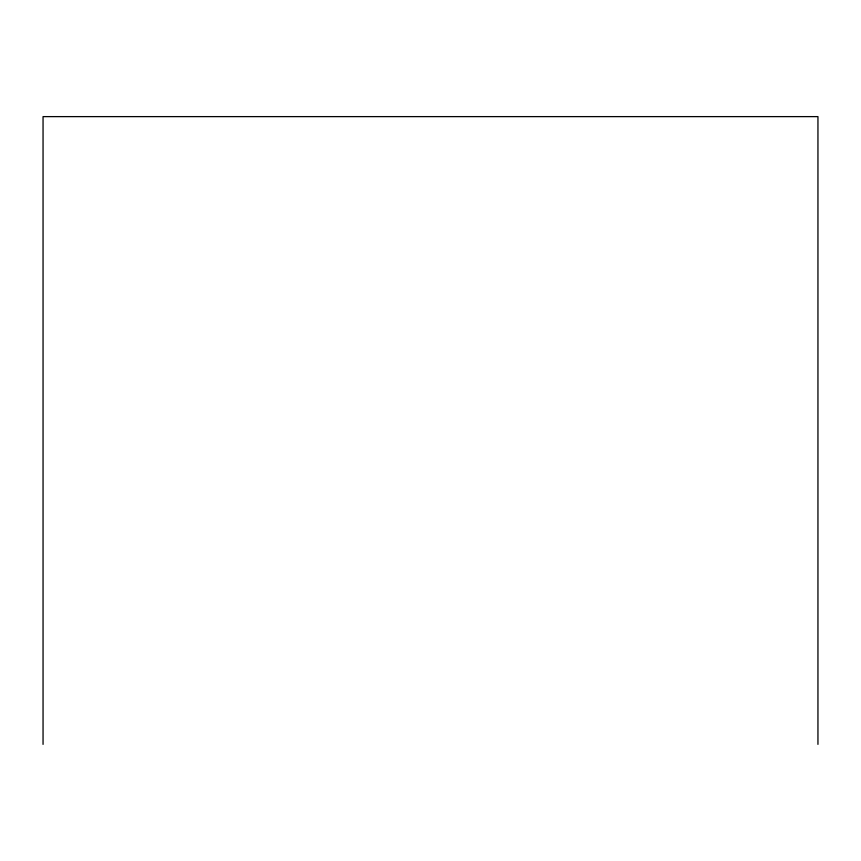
<?xml version="1.0" encoding="UTF-8"?>
<svg xmlns="http://www.w3.org/2000/svg" width="861" height="861" viewBox="0 0 861 861"><rect width="100%" height="100%" fill="white"/><g stroke="black" fill="none" stroke-linecap="round" stroke-linejoin="round"><path stroke-width="1.29" d="M817.95 744.378L817.95 116.622L43.05 116.622L43.05 744.378"/></g></svg>
